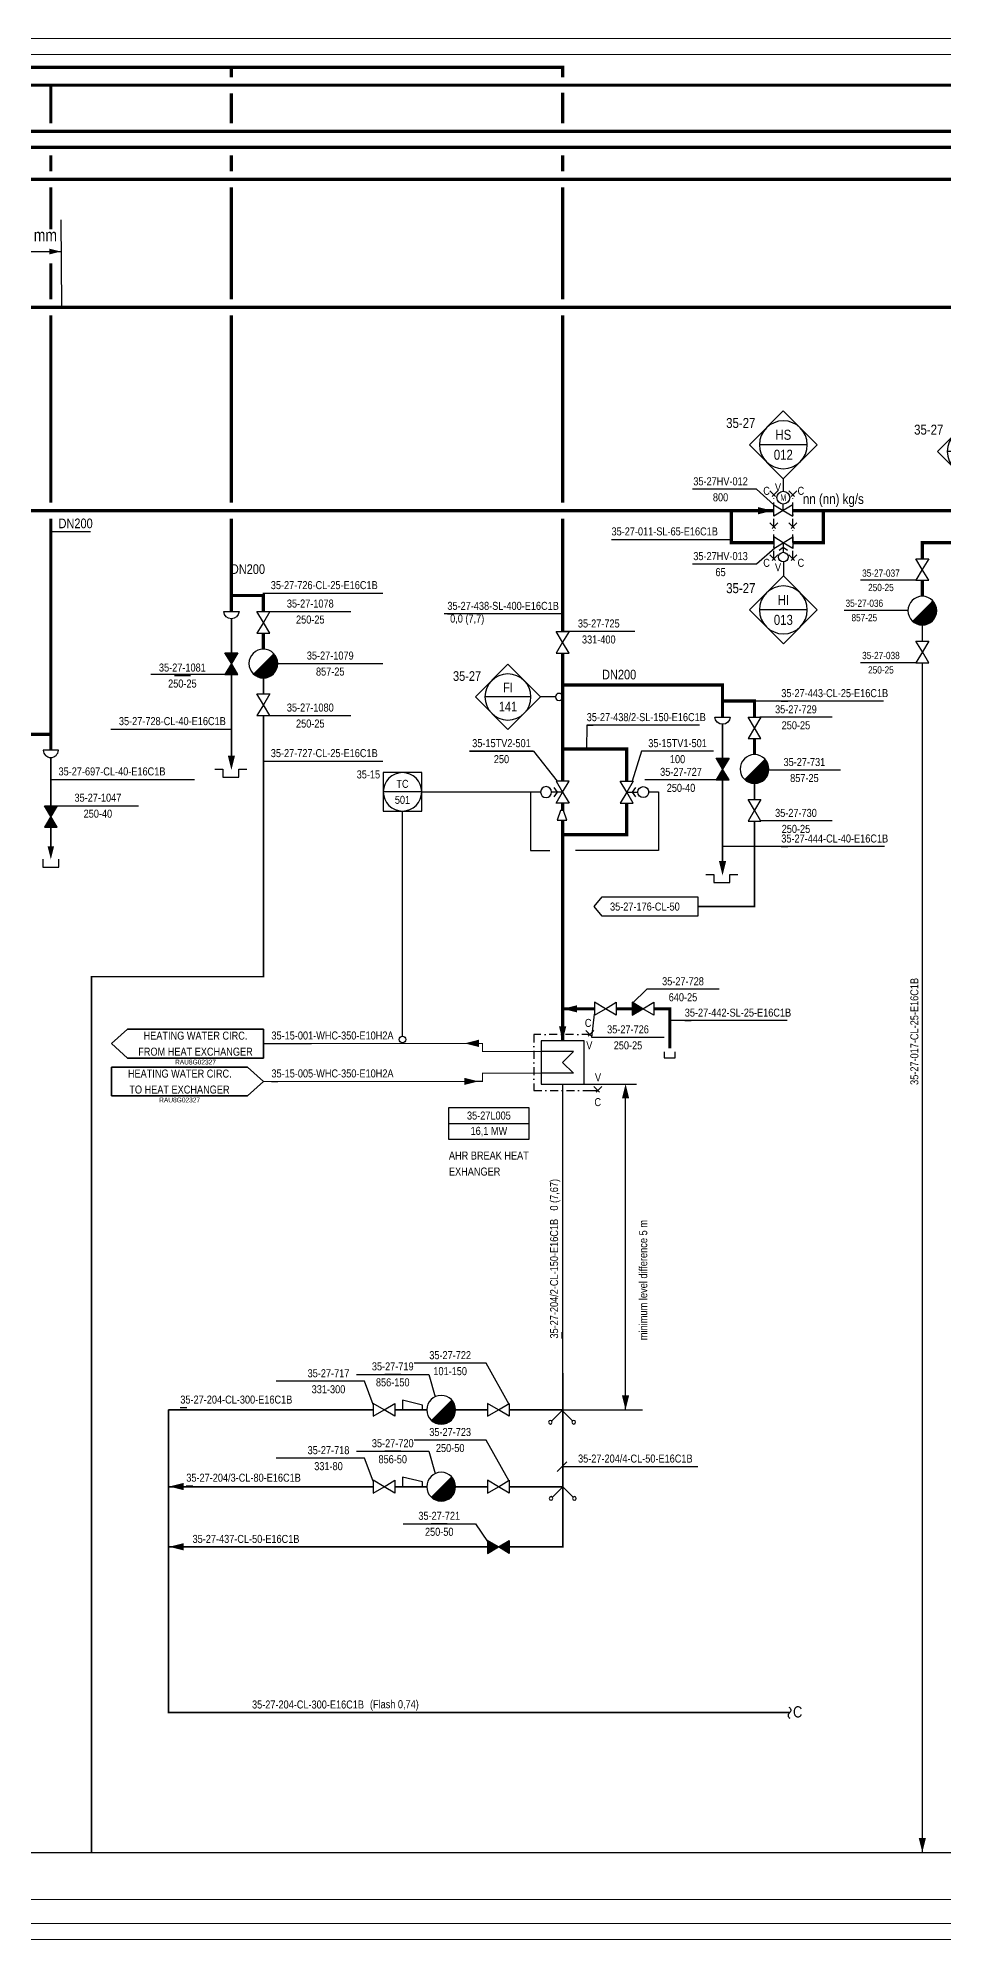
# Model space of a CAD drawing. Header units: millimetres. Extents: x -415 to 12957, y -5 to 599.
# Drawn here: x 681 to 964, y 0 to 594 of the extents above; entities that cross this region are included whole.
import ezdxf
from ezdxf.enums import TextEntityAlignment as Align

# ---------------------------------------------------------------- set-up
doc = ezdxf.new("R2010")
doc.units = ezdxf.units.MM
doc.header["$LTSCALE"] = 10
doc.header["$MEASUREMENT"] = 0
doc.linetypes.add('DASHDOT2', pattern=[0.5, 0.25, -0.125, 0, -0.125])
doc.layers.get('0').update_dxf_attribs({"linetype": 'CONTINUOUS'})
doc.layers.add('BALANSSI', color=3, linetype='CONTINUOUS', lineweight=25)
doc.layers.add('VESIKIERROT', color=100, linetype='DASHDOT2', lineweight=35)
for name, color, linetype in [('LAITTEISTO', 7, 'CONTINUOUS'), ('P-A-SHEET', 3, 'CONTINUOUS'), ('P-COND', 4, 'CONTINUOUS'), ('P-CVPOS', 7, 'CONTINUOUS'), ('P-DELIVERY_LIMIT', 1, 'DASHDOT2'), ('P-EQUIPMENT_POS', 7, 'CONTINUOUS'), ('P-FITTINGS', 7, 'CONTINUOUS'), ('P-INSTRPOS', 7, 'CONTINUOUS'), ('P-INSTRPOS_TEXTS', 7, 'CONTINUOUS'), ('P-INSTRU', 7, 'CONTINUOUS'), ('P-LINEPOS', 7, 'CONTINUOUS'), ('P-OTHER', 7, 'CONTINUOUS'), ('P-STEAM1', 6, 'CONTINUOUS'), ('P-SYMB', 7, 'CONTINUOUS'), ('P-TEXT', 7, 'CONTINUOUS'), ('P-VALVEPOS', 7, 'CONTINUOUS'), ('P-VENTS', 7, 'CONTINUOUS'), ('P-WATER', 3, 'CONTINUOUS'), ('PUTKIKARTIOT', 7, 'CONTINUOUS'), ('TEXT', 141, 'CONTINUOUS'), ('VEDENEROTTIMET', 7, 'CONTINUOUS'), ('zzzzzz', 7, 'CONTINUOUS')]:
    doc.layers.add(name, color=color, linetype=linetype)
doc.styles.add('ARIAL', font='ARIALN.TTF')
doc.styles.add('ARIALN', font='ARIALN.TTF')
doc.styles.add('LEGIBLE', font='ARIALN.TTF')
doc.styles.add('MODESTD', font='ARIALN.TTF')
doc.styles.add('ROMANS', font='ARIALN.TTF')
doc.styles.get("Standard").update_dxf_attribs({"font": 'ARIALN.TTF'})

# ---------------------------------------------------------------- blocks, each defined once
blk = doc.blocks.new('ARROW')
blk.add_solid([(-2.5, -1.25), (-2.5, 1.25), (2.5, 0)])
at = {"linetype": 'Continuous', "flags": 1}
blk.add_attdef('SYM_WIDTH', (0, 0), '', height=3, dxfattribs=at)
blk = doc.blocks.new('LPoist')
at = {"const_width": 3.75}
blk.add_lwpolyline([(1.33, 2.42, -1), (-1.33, 5.08, -5.843182)], format="xyb", dxfattribs=at)
blk.add_circle((0, 3.75), 3.75)
blk = doc.blocks.new('PPI_1100A')
at = {"color": 0, "linetype": 'ByBlock'}
blk.add_line((0, 0), (2, 0), dxfattribs=at)
blk = doc.blocks.new('PPI_0900A')
at = {"color": 0, "linetype": 'ByBlock'}
blk.add_line((-2.5, 0), (2.5, 0), dxfattribs=at)
blk = doc.blocks.new('PPI_1000A')
at = {"color": 0, "linetype": 'ByBlock'}
blk.add_line((-1, 0), (1, 0), dxfattribs=at)
blk = doc.blocks.new('PPI_1207A')
at = {"color": 0, "linetype": 'ByBlock'}
for p, q in [((-8.5, 0), (0, 8.5)), ((0, 8.5), (8.5, 0)), ((0, -8.5), (-8.5, 0)), ((-6, 0), (6, 0)), ((8.5, 0), (0, -8.5))]:
    blk.add_line(p, q, dxfattribs=at)
blk.add_circle((0, 0), 6, dxfattribs=at)
blk = doc.blocks.new('levylammonvaihdin')
for p, q in [((0.25, -0.25), (0.25, 0.5)), ((0.75, -0.25), (0.75, 0.5)), ((0.5, 0), (0.25, -0.25)), ((0.5, 0), (0.75, -0.25))]:
    blk.add_line(p, q)
blk.add_lwpolyline([(0, -0.5), (1, -0.5), (1, 0.5), (0, 0.5)], close=True)
at = {"layer": 'zzzzzz', "flags": 1}
for tag, p in [('LAINIMI', (0, 0)), ('LAIPOS', (0, -0.083)), ('LAIKAPA', (0, -0.167)), ('LAIMTEH', (0, -0.25)), ('LAIKIER', (0, -0.333)), ('LAIJANN', (0, -0.417)), ('LAIMASE', (0, -0.5)), ('LAIERI1', (0, -0.583)), ('LAIERI2', (0, -0.667)), ('LAIERI3', (0, -0.75)), ('LAIERI4', (0, -0.833)), ('LAILISA', (0, -0.917))]:
    blk.add_attdef(tag, p, '', height=0.05, dxfattribs=at)
blk = doc.blocks.new('supistuskartio')
for p, q in [((-2.5, -0.28), (-2.5, -1.464)), ((2.5, -0.28), (-2.5, -0.28)), ((-2.5, -1.464), (2.5, -2.664)), ((2.5, -2.664), (2.5, -0.28))]:
    blk.add_line(p, q)
at = {"linetype": 'Continuous', "style": 'LEGIBLE', "flags": 9}
blk.add_attdef('FC', (0, 3.5), '', height=1.8, dxfattribs=at)
blk = doc.blocks.new('*U60')
at = {"color": 0}
for points in [[(-47.5, -4.5), (-47.5, 4.5)], [(-47.5, 4.5), (-5, 4.5)], [(-5, 4.5), (0, 0)], [(0, 0), (-5, -4.5)], [(-5, -4.5), (-47.5, -4.5)]]:
    blk.add_lwpolyline(points, close=True, dxfattribs=at)
at = {"color": 7, "style": 'ARIALN'}
for tag, p in [('TEKSTI1', (-26.25, 2.5)), ('TEKSTI2', (-26.25, -2.5))]:
    blk.add_attdef(tag, text='', height=2.5, dxfattribs=at).set_placement(p, align=Align.MIDDLE_CENTER)
at = {"color": 1, "style": 'ARIALN'}
blk.add_attdef('KAAVIO', text='', height=1.5, dxfattribs=at).set_placement((-26.25, -5), align=Align.TOP_CENTER)
blk = doc.blocks.new('*U61')
at = {"color": 0}
for points in [[(5, 4.5), (0, 0)], [(0, 0), (5, -4.5)], [(47.5, 4.5), (5, 4.5)], [(47.5, -4.5), (47.5, 4.5)], [(5, -4.5), (47.5, -4.5)]]:
    blk.add_lwpolyline(points, close=True, dxfattribs=at)
at = {"color": 7, "style": 'ARIALN'}
for tag, p in [('TEKSTI1', (26.25, 2.5)), ('TEKSTI2', (26.25, -2.5))]:
    blk.add_attdef(tag, text='', height=2.5, dxfattribs=at).set_placement(p, align=Align.MIDDLE_CENTER)
at = {"color": 1, "style": 'ARIALN'}
blk.add_attdef('KAAVIO', text='', height=1.5, dxfattribs=at).set_placement((26.25, -5), align=Align.TOP_CENTER)
blk = doc.blocks.new('P7A1271')
at = {"color": 0, "linetype": 'ByBlock'}
for centre, start, end in [((0.71, 0.82), 116.56505, 229.18492), ((-0.71, -0.82), 296.56505, 49.18492)]:
    blk.add_arc(centre, 1.08, start, end, dxfattribs=at)
blk = doc.blocks.new('PPI_0103B')
at = {"color": 0, "linetype": 'ByBlock'}
blk.add_circle((0, 0), 1.25, dxfattribs=at)
blk = doc.blocks.new('PPI_1204A')
at = {"color": 0, "linetype": 'ByBlock'}
for p, q in [((-6, -6), (-6, 6)), ((-6, 6), (6, 6)), ((6, 6), (6, -6)), ((-6, 0), (6, 0)), ((6, -6), (-6, -6))]:
    blk.add_line(p, q, dxfattribs=at)
blk.add_circle((0, 0), 6, dxfattribs=at)
blk = doc.blocks.new('P7A1100')
at = {"color": 0, "linetype": 'ByBlock'}
for points in [[(-3, -1.8), (-3, 1.8), (0, 0)], [(3, -1.8), (3, 1.8), (0, 0)]]:
    blk.add_lwpolyline(points, close=True, dxfattribs=at)
blk = doc.blocks.new('CVO65DF')
at = {"color": 0, "linetype": 'Continuous'}
blk.add_lwpolyline([(-2, 4, -1), (2, 4, -1), (-2, 4)], format="xyb", close=True, dxfattribs=at)
blk.add_lwpolyline([(0, 0), (0, 2)], dxfattribs=at)
at = {"layer": 'P-VENTS', "color": 0, "linetype": 'Continuous'}
for points in [[(-3, -1.8), (-3, 1.8), (0, 0)], [(3, -1.8), (3, 1.8), (0, 0)]]:
    blk.add_lwpolyline(points, close=True, dxfattribs=at)
at = {"color": 0, "linetype": 'Continuous', "style": 'ROMANS'}
blk.add_text('M', height=2, dxfattribs=at).set_placement((0, 4), align=Align.MIDDLE)
blk = doc.blocks.new('PRO66DD')
h = blk.add_hatch(color=0)
h.paths.add_polyline_path([(-3, 1.8), (-3, -1.8), (0, 0)])
h.paths.add_polyline_path([(3, -1.8), (3, 1.8), (0, 0)])
at = {"layer": 'P-VENTS', "color": 0, "linetype": 'Continuous'}
for points in [[(-3, -1.8), (-3, 1.8), (0, 0)], [(3, -1.8), (3, 1.8), (0, 0)]]:
    blk.add_lwpolyline(points, close=True, dxfattribs=at)
blk = doc.blocks.new('P7A1106')
at = {"color": 0, "linetype": 'ByBlock'}
for p, q in [((3, 1.8), (0, 0)), ((3, -1.8), (3, 1.8)), ((0, 0), (3, -1.8))]:
    blk.add_line(p, q, dxfattribs=at)
blk.add_lwpolyline([(-3, 1.8), (0, 0), (-3, -1.8)], close=True, dxfattribs=at)
blk.add_solid([(3, 1.8), (0, 0), (3, -1.8)], dxfattribs=at)
blk = doc.blocks.new('PPI_0102B')
at = {"color": 0, "linetype": 'ByBlock'}
blk.add_circle((0, -1), 1, dxfattribs=at)
blk = doc.blocks.new('p7a1370')
at = {"color": 0, "linetype": 'ByBlock'}
for p, q in [((1.25, 1.25), (-1.25, -1.25)), ((-1.25, 1.25), (1.25, -1.25))]:
    blk.add_line(p, q, dxfattribs=at)
blk = doc.blocks.new('A$A7F2D')
at = {"layer": 'P-DELIVERY_LIMIT'}
blk.add_lwpolyline([(1.25, 1.25), (1.25, 11.25)], dxfattribs=at)
for p in [(1.25, 11.25), (1.25, 1.25)]:
    blk.add_blockref('p7a1370', p, dxfattribs=at)
blk = doc.blocks.new('PPI_1301A-25_0')
at = {"color": 0, "linetype": 'ByBlock'}
for p, q in [((0, 0), (25, 0)), ((0, -10), (0, 0)), ((25, 0), (25, -10)), ((0, -5), (25, -5)), ((25, -10), (0, -10))]:
    blk.add_line(p, q, dxfattribs=at)
blk = doc.blocks.new('P7A1330')
at = {"color": 0, "linetype": 'ByBlock'}
for q in [(-3.25, 3.25), (3.25, 3.25)]:
    blk.add_line((0, 0), q, dxfattribs=at)
for centre, start, end in [((-3.66, 3.66), 90, 270), ((-3.66, 3.66), 270, 90), ((3.66, 3.66), 90, 270), ((3.66, 3.66), 270, 90)]:
    blk.add_arc(centre, 0.575, start, end, dxfattribs=at)
blk = doc.blocks.new('PPI_2100A')
at = {"color": 0, "linetype": 'ByBlock'}
blk.add_line((0, 0), (2, 0), dxfattribs=at)
blk = doc.blocks.new('P7A1304')
at = {"color": 0, "linetype": 'ByBlock'}
blk.add_line((1.5, 1.5), (-1.5, -1.5), dxfattribs=at)
blk = doc.blocks.new('P7A1210')
at = {"color": 0, "linetype": 'ByBlock'}
blk.add_lwpolyline([(-3, 1.5), (-3, -1.5), (0, -0.5), (0, 0.5)], close=True, dxfattribs=at)
blk = doc.blocks.new('CVE631A')
at = {"color": 0, "linetype": 'Continuous'}
blk.add_lwpolyline([(-1.5, 4.5, -1), (1.5, 4.5, -1), (-1.5, 4.5)], format="xyb", close=True, dxfattribs=at)
for points in [[(-1.27, 2.39), (0, 1.5), (1.27, 2.39)], [(0, 0), (0, 3)]]:
    blk.add_lwpolyline(points, dxfattribs=at)
at = {"layer": 'P-VENTS', "color": 0, "linetype": 'Continuous'}
for points in [[(-3, -1.8), (-3, 1.8), (0, 0)], [(3, -1.8), (3, 1.8), (0, 0)]]:
    blk.add_lwpolyline(points, close=True, dxfattribs=at)
blk = doc.blocks.new('CVE6440')
at = {"color": 0, "linetype": 'Continuous'}
blk.add_lwpolyline([(-1.5, 4.5, -1), (1.5, 4.5, -1), (-1.5, 4.5)], format="xyb", close=True, dxfattribs=at)
for points in [[(-1.27, 2.39), (0, 1.5), (1.27, 2.39)], [(0, 0), (0, 3)]]:
    blk.add_lwpolyline(points, dxfattribs=at)
at = {"layer": 'P-VENTS', "color": 0, "linetype": 'Continuous'}
for points in [[(-3, -1.8), (-3, 1.8), (0, 0)], [(3, -1.8), (3, 1.8), (0, 0)]]:
    blk.add_lwpolyline(points, close=True, dxfattribs=at)
blk = doc.blocks.new('CVE6455')
at = {"color": 0, "linetype": 'Continuous'}
blk.add_lwpolyline([(-1.5, 4.5, -1), (1.5, 4.5, -1), (-1.5, 4.5)], format="xyb", close=True, dxfattribs=at)
for points in [[(-1.27, 2.39), (0, 1.5), (1.27, 2.39)], [(0, 0), (0, 3)]]:
    blk.add_lwpolyline(points, dxfattribs=at)
at = {"layer": 'P-VENTS', "color": 0, "linetype": 'Continuous'}
for points in [[(-3, -1.8), (-3, 1.8), (0, 0)], [(3, -1.8), (3, 1.8), (0, 0)]]:
    blk.add_lwpolyline(points, close=True, dxfattribs=at)
blk = doc.blocks.new('P7A1333')
at = {"color": 0, "linetype": 'ByBlock'}
for p, q in [((-5, 0), (-2.5, 0)), ((-2.5, 0), (-2.5, -2.5)), ((2.5, -2.5), (2.5, 0)), ((2.5, 0), (5, 0)), ((-2.5, -2.5), (2.5, -2.5))]:
    blk.add_line(p, q, dxfattribs=at)
blk = doc.blocks.new('PPL-3-O-6_0-A-30_0')
at = {"color": 0, "linetype": 'ByBlock'}
blk.add_lwpolyline([(0, -3), (-30, -3), (-32.5, 0), (-30, 3), (0, 3)], close=True, dxfattribs=at)
blk = doc.blocks.new('P7A1305')
at = {"color": 0, "linetype": 'ByBlock'}
blk.add_solid([(-4, -1), (-4, 1), (0, 0)], dxfattribs=at)

msp = doc.modelspace()

# ---------------------------------------------------------------- linework, layer by layer
at = {"layer": 'P-A-SHEET', "color": 7, "const_width": 0.35}
for points in [[(-410, 0), (12952.06, 0), (12952.06, 594), (-410, 594)], [(-405, 5), (12947.06, 5), (12947.06, 589), (-405, 589)]]:
    msp.add_lwpolyline(points, close=True, dxfattribs=at)
at = {"layer": 'P-COND', "linetype": 'Continuous', "const_width": 0.5}
for points in [[(741.14, 412.7), (741.14, 402.07)], [(957.19, 405.72), (957.19, 410.72)], [(957.2, 398.97), (957.2, 27.17)], [(741.14, 395.32), (741.14, 368.22)], [(751.14, 394.2), (751.14, 389.2)], [(751.14, 382.57), (751.14, 300.86), (697.38, 300.86), (697.38, 27.31)], [(894.72, 379.73), (894.72, 369.11)], [(684.67, 369.35), (684.67, 354.29)], [(894.72, 362.36), (894.72, 335.26)], [(904.72, 361.23), (904.72, 356.23)], [(904.72, 349.61), (904.72, 322.76), (887.04, 322.76)], [(721.46, 165.49), (785.5, 165.49)], [(721.46, 165.49), (721.46, 70.88), (915.81, 70.88)], [(802.25, 165.49), (792.25, 165.49)], [(821.25, 165.49), (811.25, 165.49)], [(844.75, 165.49), (828, 165.49)], [(785.5, 141.46), (721.46, 141.46)], [(802.25, 141.46), (792.25, 141.46)], [(821.25, 141.46), (811.25, 141.46)], [(844.75, 141.46), (828, 141.46)], [(821.26, 122.65), (721.46, 122.65)]]:
    msp.add_lwpolyline(points, dxfattribs=at)
at = {"layer": 'P-COND', "const_width": 0.5}
for points in [[(684.67, 347.54), (684.67, 340.04)], [(-130.72, 27.08), (2740, 27.14), (2755, 27.14), (5492.84, 27.23), (5492.84, 295), (6065.89, 295), (6065.89, 213.23)]]:
    msp.add_lwpolyline(points, dxfattribs=at)
at = {"layer": 'P-COND', "linetype": 'Continuous'}
msp.add_lwpolyline([(844.72, 267.11, 0.5, 0.5, 0), (844.75, 122.65, 0.5, 0.5, 0), (828.01, 122.65, 0, 0, 0)], format="xyseb", dxfattribs=at)
at = {"layer": 'P-CVPOS'}
for points in [[(910.75, 448.33), (905.35, 453.16), (885.35, 453.16)], [(835.59, 371.33), (815.59, 371.33), (835.59, 371.33), (843.03, 361.98)]]:
    msp.add_lwpolyline(points, dxfattribs=at)
at = {"layer": 'P-DELIVERY_LIMIT'}
for points in [[(853.19, 282.76), (835.69, 282.76)], [(835.69, 282.76), (835.69, 265.26)], [(835.69, 265.26), (853.19, 265.26)], [(853.19, 265.26), (855.69, 265.26)]]:
    msp.add_lwpolyline(points, dxfattribs=at)
at = {"layer": 'P-INSTRU', "linetype": 'Continuous'}
for points in [[(913.73, 456.47), (913.73, 452.55)], [(913.74, 430.49), (913.74, 426.08)], [(842.47, 388.26), (837.82, 388.26)], [(800.64, 358.61), (838.05, 358.61)], [(834.72, 358.61), (834.72, 340.23), (840.72, 340.23)], [(871.47, 358.61), (874.72, 358.61), (874.72, 340.23), (848.72, 340.23)]]:
    msp.add_lwpolyline(points, dxfattribs=at)
at = {"layer": 'P-INSTRU'}
msp.add_lwpolyline([(794.65, 282.22), (794.64, 352.61)], dxfattribs=at)
at = {"layer": 'P-LINEPOS'}
for points in [[(750.96, 420.72), (788.46, 420.72)], [(703.46, 378.22), (740.96, 378.22)], [(750.96, 368.22), (788.46, 368.22)], [(684.58, 362.5), (729.58, 362.5)], [(844.54, 147.76), (887.04, 147.76)]]:
    msp.add_lwpolyline(points, dxfattribs=at)
at = {"layer": 'P-OTHER'}
for points in [[(687.77, 537.32), (688.05, 510.42)], [(646.18, 527.46), (687.77, 527.46)], [(684.58, 440), (697.08, 440)], [(860, 437.5), (897.5, 437.5)], [(911.11, 434.78), (905.35, 429.78), (885.35, 429.78)], [(844.72, 414.23), (807.64, 414.23)], [(945.06, 386.96), (904.72, 386.98)], [(887.48, 379.46), (852.25, 379.46), (852.22, 371.98)], [(891.9, 371.33), (869.4, 371.33), (866.41, 361.98)], [(945.32, 341.53), (894.97, 341.55)], [(914.98, 287.12), (878.22, 287.12)], [(876.5, 277.34), (876.5, 275.44)], [(876.5, 275.44), (879.94, 275.44)], [(879.94, 275.44), (879.94, 277.34)]]:
    msp.add_lwpolyline(points, dxfattribs=at)
at = {"layer": 'P-OTHER', "linetype": 'Continuous'}
for points in [[(844.72, 267.31), (867.78, 267.31)], [(864.39, 165.49), (864.41, 264.86)], [(844.74, 165.49), (869.74, 165.49)]]:
    msp.add_lwpolyline(points, dxfattribs=at)
at = {"layer": 'P-STEAM1', "linetype": 'Continuous', "const_width": 1}
for points in [[(844.72, 581.94), (844.72, 585), (404.32, 585), (305, 585), (305, 532.5)], [(741.14, 581.94), (741.14, 584.93)], [(407.5, 567.5), (407.5, 579.44), (1230.31, 579.44)], [(684.67, 567.5), (684.67, 579.44)], [(741.14, 567.5), (741.14, 576.94)], [(844.72, 567.5), (844.72, 577.06)], [(288, 530), (392.5, 530), (392.5, 565), (1230.31, 565)], [(477.5, 473.22), (477.5, 560), (1230.31, 560)], [(684.67, 552.5), (684.67, 557.5)], [(741.14, 552.5), (741.14, 557.5)], [(844.72, 552.5), (844.72, 557.5)], [(487.5, 473.22), (487.5, 550), (1226.57, 550)], [(684.67, 534.38), (684.67, 547.5)], [(741.14, 512.5), (741.14, 547.5)], [(844.72, 512.5), (844.72, 547.5)], [(684.67, 512.5), (684.67, 523.73)], [(684.67, 448.97), (684.67, 507.5)], [(741.14, 448.97), (741.14, 507.5)], [(844.72, 448.97), (844.72, 507.5)], [(910.73, 446.47), (326.25, 446.47)], [(897.5, 446.47), (897.5, 436.47), (910.73, 436.47)], [(906.75, 446.47), (910.73, 446.47)], [(916.73, 436.47), (926.23, 436.47), (926.23, 446.66)], [(916.73, 446.47), (1230.31, 446.46)], [(684.67, 371.6), (684.67, 398.97), (684.67, 443.97)], [(741.14, 414.95), (741.14, 424.95), (741.14, 443.97)], [(844.72, 408.73), (844.72, 420.17), (844.72, 443.97)], [(957.19, 419.72), (957.19, 424.72)], [(751.14, 403.2), (751.14, 408.2)], [(844.72, 361.98), (844.72, 401.98)], [(904.72, 370.23), (904.72, 375.23)], [(844.72, 371.98), (864.72, 371.98), (864.72, 361.98)], [(864.72, 355.23), (864.72, 345.23), (844.72, 345.23)], [(844.72, 355.23), (844.72, 352.76)], [(844.72, 349.76), (844.72, 280.81)], [(844.72, 290.81), (854.72, 290.81)], [(861.47, 290.81), (866.47, 290.81)], [(844.72, 285.31), (844.72, 287.56)]]:
    msp.add_lwpolyline(points, dxfattribs=at)
at = {"layer": 'P-STEAM1', "const_width": 1}
msp.add_lwpolyline([(645.93, 510), (1089, 510)], dxfattribs=at)
at = {"layer": 'P-STEAM1', "linetype": 'Continuous'}
for points in [[(957.19, 431.47, 1, 1, 0), (957.19, 436.47, 1, 1, 0), (967.19, 436.47, 0, 0, 0)], [(751.14, 414.95, 1, 1, 0), (751.14, 419.95, 1, 1, 0), (741.14, 419.95, 0, 0, 0)], [(844.72, 391.98, 1, 1, 0), (894.72, 391.98, 1, 1, 0), (894.72, 381.98, 0, 0, 0)], [(904.72, 381.98, 1, 1, 0), (904.72, 386.98, 1, 1, 0), (894.72, 386.98, 0, 0, 0)], [(674.67, 371.6, 1, 1, 0), (674.67, 376.6, 1, 1, 0), (684.67, 376.6, 0, 0, 0)], [(878.22, 278.44, 1, 1, 0), (878.22, 290.81, 1, 1, 0), (873.22, 290.81, 0, 0, 0)]]:
    msp.add_lwpolyline(points, format="xyseb", dxfattribs=at)
at = {"layer": 'P-VALVEPOS'}
for points in [[(955.5, 424.72), (937.9, 424.72)], [(952.86, 415.3), (932.76, 415.3)], [(867.32, 408.73), (844.72, 408.73)], [(755.64, 398.7), (788.46, 398.7)], [(955.5, 398.97), (937.9, 398.97)], [(928.97, 381.91), (906.37, 381.91)], [(931.62, 365.43), (909.01, 365.43)], [(893.03, 362.36), (870.43, 362.36)], [(686.69, 354.29), (712.08, 354.29)], [(928.98, 349.53), (906.38, 349.53)], [(682.17, 337.54), (682.17, 335.04), (687.17, 335.04), (687.17, 337.54)], [(893.65, 296.92), (871.05, 296.92), (866.47, 292.5)], [(876.45, 281.89), (853.85, 281.89), (854.72, 289.12)], [(828, 167.18), (820.85, 180.08), (798.25, 180.08)], [(785.5, 167.18), (782.8, 174.42), (755.19, 174.42)], [(780.29, 176.58), (802.89, 176.58), (804.91, 169.59)], [(828, 143.15), (820.85, 156.06), (798.25, 156.06)], [(785.5, 143.15), (782.8, 150.39), (755.19, 150.39)], [(780.29, 152.55), (802.89, 152.55), (804.91, 145.57)], [(794.83, 129.88), (817.43, 129.88), (821.26, 124.34)]]:
    msp.add_lwpolyline(points, dxfattribs=at)
at = {"layer": 'P-VALVEPOS', "linetype": 'Continuous'}
for points in [[(753.16, 414.95), (778.46, 414.95)], [(739.11, 395.32), (715.96, 395.32)], [(753.16, 382.45), (778.46, 382.45)]]:
    msp.add_lwpolyline(points, dxfattribs=at)
at = {"layer": 'P-WATER', "const_width": 0.35}
for points in [[(837.97, 277.44), (819.69, 277.44), (819.69, 279.99), (751.16, 279.92)], [(837.97, 270.69), (819.69, 270.69), (819.69, 268.13), (751.14, 268.09)], [(-315, 12.5), (6789.82, 12.5)]]:
    msp.add_lwpolyline(points, dxfattribs=at)
at = {"layer": 'VEDENEROTTIMET'}
for points in [[(738.76, 414.95), (743.52, 414.95, -0.944067)], [(892.34, 381.98), (897.1, 381.98, -0.944067)]]:
    msp.add_lwpolyline(points, format="xyb", close=True, dxfattribs=at)
msp.add_lwpolyline([(687.05, 371.6), (682.28, 371.6)], dxfattribs=at)
msp.add_lwpolyline([(687.05, 371.6), (682.28, 371.6)], dxfattribs=at)
msp.add_arc((684.67, 371.74), 2.39, 183.29599, 356.70401, dxfattribs=at)

# ---------------------------------------------------------------- block references
at = {"layer": 'LAITTEISTO', "xscale": 13.5, "yscale": 13.5, "zscale": 13.5, "rotation": 90.00000000000001}
msp.add_blockref('levylammonvaihdin', (844.72, 267.31), dxfattribs=at)
at = {"layer": 'P-COND', "linetype": 'Continuous', "xscale": -0.900000000000091, "yscale": 0.900000000000091, "zscale": 0.900000000000091}
for p, rotation in [((741.14, 367.7), 89.99999999999928), ((894.72, 334.73), 89.99999999999928), ((957.2, 29.42), 89.9999999999998)]:
    msp.add_blockref('ARROW', p, dxfattribs=dict(at, rotation=rotation))
for p in [(723.94, 141.52), (723.92, 122.69)]:
    msp.add_blockref('ARROW', p, dxfattribs=at)
at = {"layer": 'P-CVPOS', "color": 140, "xscale": -1}
for p in [(894.1, 453.16), (894.1, 429.78), (825.59, 371.33), (880.65, 371.33)]:
    msp.add_blockref('PPI_1000A', p, dxfattribs=at)
at = {"layer": 'P-DELIVERY_LIMIT'}
for name, p in [('A$A7F2D', (909.5, 440.22)), ('A$A7F2D', (915.5, 440.22)), ('A$A7F2D', (909.48, 430.22)), ('A$A7F2D', (915.48, 430.22)), ('p7a1370', (853.19, 282.76)), ('p7a1370', (855.69, 265.26))]:
    msp.add_blockref(name, p, dxfattribs=at)
at = {"layer": 'P-EQUIPMENT_POS', "color": 140}
msp.add_blockref('PPI_1301A-25_0', (809.16, 259.95), dxfattribs=at)
at = {"layer": 'P-FITTINGS', "rotation": 90}
msp.add_blockref('P7A1210', (844.54, 352.76), dxfattribs=at)
at = {"layer": 'P-FITTINGS', "xscale": -1}
msp.add_blockref('P7A1271', (915.69, 70.79), dxfattribs=at)
at = {"layer": 'P-INSTRPOS', "color": 140, "xscale": -1.2, "yscale": 1.2, "zscale": 1.2}
msp.add_blockref('PPI_1207A', (827.62, 388.26), dxfattribs=at)
at = {"layer": 'P-INSTRPOS', "color": 140, "xscale": -1}
msp.add_blockref('PPI_1204A', (794.64, 358.61), dxfattribs=at)
at = {"layer": 'P-INSTRU', "color": 140}
for name, p, xscale, yscale, zscale in [('PPI_1207A', (913.73, 467.08), -1.2478, 1.2478, 1.2478), ('PPI_1207A', (972.5, 465), -1.2478, 1.2478, 1.2478), ('PPI_1207A', (913.74, 415.47), -1.2478, 1.2478, 1.2478), ('PPI_0103B', (843.59, 388.26), -0.9000000000005458, 0.9000000000005458, 0.9000000000005458)]:
    msp.add_blockref(name, p, dxfattribs=dict(at, xscale=xscale, yscale=yscale, zscale=zscale))
msp.add_blockref('PPI_0102B', (794.65, 282.22), dxfattribs=at)
at = {"layer": 'P-LINEPOS', "color": 140}
for name, p in [('PPI_1100A', (860, 437.5)), ('PPI_1100A', (753.46, 420.72)), ('PPI_1100A', (808.68, 414.23)), ('PPI_1100A', (913.09, 386.96)), ('PPI_1100A', (705.96, 378.22)), ('PPI_2100A', (852.25, 379.46)), ('PPI_1100A', (753.46, 368.22)), ('PPI_1100A', (687.08, 362.5)), ('PPI_1100A', (913.09, 341.53)), ('PPI_1100A', (882.91, 287.12)), ('PPI_1100A', (753.65, 279.97)), ('PPI_1100A', (753.65, 268.12)), ('PPI_1100A', (725.17, 166.19)), ('PPI_2100A', (849.54, 147.76)), ('PPI_2100A', (727.04, 141.78)), ('PPI_1100A', (728.99, 122.65)), ('PPI_1100A', (747.59, 70.91))]:
    msp.add_blockref(name, p, dxfattribs=at)
at = {"layer": 'P-LINEPOS', "color": 140, "rotation": 90}
for name, p in [('PPI_1100A', (957.2, 267.03)), ('PPI_2100A', (844.54, 187.76))]:
    msp.add_blockref(name, p, dxfattribs=at)
at = {"layer": 'P-LINEPOS'}
msp.add_blockref('P7A1304', (844.54, 147.76), dxfattribs=at)
at = {"layer": 'P-OTHER', "xscale": -0.7200000000002547, "yscale": 0.7200000000002547, "zscale": 0.7200000000002547, "rotation": 180}
msp.add_blockref('ARROW', (685.97, 527.46), dxfattribs=at)
at = {"layer": 'P-OTHER'}
ref = msp.add_blockref('*U60', (703.66, 279.92), dxfattribs=dict(at, xscale=-1))
ref.add_attrib('TEKSTI1', 'HEATING WATER CIRC.', dxfattribs={"layer": '0', "color": 7, "height": 2.5, "style": 'ARIALN'}).set_placement((729.91, 282.42), align=Align.MIDDLE_CENTER)
ref.add_attrib('TEKSTI2', 'FROM HEAT EXCHANGER', dxfattribs={"layer": '0', "color": 7, "height": 2.5, "style": 'ARIALN'}).set_placement((729.91, 277.42), align=Align.MIDDLE_CENTER)
ref.add_attrib('KAAVIO', 'RAU8G02327', dxfattribs={"layer": '0', "color": 1, "height": 1.5, "style": 'ARIALN'}).set_placement((729.91, 274.92), align=Align.TOP_CENTER)
ref = msp.add_blockref('*U61', (751.16, 268.07), dxfattribs=dict(at, xscale=-1))
ref.add_attrib('TEKSTI1', 'HEATING WATER CIRC.', dxfattribs={"layer": '0', "color": 7, "height": 2.5, "style": 'ARIALN'}).set_placement((725, 270.57), align=Align.MIDDLE_CENTER)
ref.add_attrib('TEKSTI2', 'TO HEAT EXCHANGER', dxfattribs={"layer": '0', "color": 7, "height": 2.5, "style": 'ARIALN'}).set_placement((724.89, 265.57), align=Align.MIDDLE_CENTER)
ref.add_attrib('KAAVIO', 'RAU8G02327', dxfattribs={"layer": '0', "color": 1, "height": 1.5, "style": 'ARIALN'}).set_placement((724.96, 263.07), align=Align.TOP_CENTER)
at = {"layer": 'P-OTHER', "linetype": 'Continuous', "xscale": -0.900000000000091, "yscale": 0.900000000000091, "zscale": 0.900000000000091}
for p, rotation in [((864.41, 265.06), 270), ((864.39, 167.74), 89.99999999999937)]:
    msp.add_blockref('ARROW', p, dxfattribs=dict(at, rotation=rotation))
at = {"layer": 'P-STEAM1', "linetype": 'Continuous'}
for p, xscale, yscale, zscale, rotation in [((908.1, 446.47), -0.8999999999996362, 0.8999999999996362, 0.8999999999996362, 180), ((846.97, 290.81), 0.8999999999996362, 0.8999999999996362, 0.8999999999996362, 180), ((844.72, 283.06), -0.900000000000091, 0.900000000000091, 0.900000000000091, 89.99999999999937)]:
    msp.add_blockref('ARROW', p, dxfattribs=dict(at, xscale=xscale, yscale=yscale, zscale=zscale, rotation=rotation))
at = {"layer": 'P-SYMB', "xscale": -1.199999999999818, "yscale": 1.199999999999818, "zscale": 1.199999999999818}
for p in [(957.19, 410.72), (751.14, 394.2), (904.72, 361.23), (806.75, 160.99), (806.75, 136.96)]:
    msp.add_blockref('LPoist', p, dxfattribs=at)
at = {"layer": 'P-SYMB'}
for name, p in [('P7A1333', (740.96, 365.72)), ('P7A1333', (894.54, 332.76)), ('PPL-3-O-6_0-A-30_0', (887.04, 322.76))]:
    msp.add_blockref(name, p, dxfattribs=at)
for name, p, rotation in [('P7A1305', (684.67, 337.54), 270), ('P7A1330', (844.54, 165.26), 180), ('P7A1330', (844.75, 141.46), 180)]:
    msp.add_blockref(name, p, dxfattribs=dict(at, rotation=rotation))
at = {"layer": 'P-VALVEPOS', "color": 140, "xscale": -0.9, "yscale": 0.9, "zscale": 0.9}
for p in [(944.25, 424.72), (939.06, 415.3), (944.25, 398.97)]:
    msp.add_blockref('PPI_0900A', p, dxfattribs=at)
at = {"layer": 'P-VALVEPOS', "color": 140, "linetype": 'Continuous'}
for p in [(765.81, 414.95), (725.81, 394.95), (765.81, 382.45)]:
    msp.add_blockref('PPI_0900A', p, dxfattribs=at)
at = {"layer": 'P-VALVEPOS', "color": 140, "xscale": -1}
for p in [(856.02, 408.73), (917.67, 381.91), (920.32, 365.43), (881.73, 362.36), (917.68, 349.53), (882.35, 296.92), (865.15, 281.89), (809.55, 180.08), (771.5, 174.42), (791.59, 176.58), (809.55, 156.06), (771.5, 150.39), (791.59, 152.55), (806.13, 129.88)]:
    msp.add_blockref('PPI_0900A', p, dxfattribs=at)
at = {"layer": 'P-VALVEPOS', "color": 140}
for p in [(772.05, 398.7), (699.39, 354.29)]:
    msp.add_blockref('PPI_0900A', p, dxfattribs=at)
at = {"layer": 'P-VENTS'}
msp.add_blockref('CVO65DF', (913.73, 446.55), dxfattribs=at)
at = {"layer": 'P-VENTS', "rotation": 180}
msp.add_blockref('CVE631A', (913.73, 436.47), dxfattribs=at)
at = {"layer": 'P-VENTS'}
for name, p, xscale, yscale, zscale, rotation in [('P7A1100', (957.19, 428.1), 1.125, 1.125, 1.125, 270), ('P7A1100', (751.14, 411.57), 1.125, 1.125, 1.125, 270), ('P7A1100', (844.72, 405.36), 1.125, 1.125, 1.125, 270), ('P7A1100', (957.2, 402.35), 1.125, 1.125, 1.125, 270), ('PRO66DD', (741.14, 398.7), 1.125000000000022, 1.125000000000022, 1.125000000000022, 270), ('P7A1100', (751.14, 385.82), 1.125, 1.125, 1.125, 270), ('P7A1100', (904.72, 378.61), 1.125, 1.125, 1.125, 270), ('PRO66DD', (894.72, 365.73), 1.125000000000022, 1.125000000000022, 1.125000000000022, 270), ('CVE6440', (844.72, 358.53), -1.15, 1.15, 1.15, 89.99999999999937), ('CVE6455', (864.75, 358.53), 1.15, 1.15, 1.15, 270), ('PRO66DD', (684.67, 350.91), 1.125000000000022, 1.125000000000022, 1.125000000000022, 270), ('P7A1100', (904.72, 352.86), 1.125, 1.125, 1.125, 270), ('P7A1100', (858.09, 290.81), 1.125, 1.125, 1.125, 180), ('P7A1106', (869.84, 290.81), 1.12499999999999, 1.12499999999999, 1.12499999999999, 179.9999999999999), ('P7A1100', (788.87, 165.49), 1.125, 1.125, 1.125, 180), ('P7A1100', (824.62, 165.49), 1.125, 1.125, 1.125, 180), ('P7A1100', (788.87, 141.46), 1.125, 1.125, 1.125, 180), ('P7A1100', (824.62, 141.46), 1.125, 1.125, 1.125, 180), ('PRO66DD', (824.63, 122.65), 1.125000000000022, 1.125000000000022, 1.125000000000022, 180)]:
    msp.add_blockref(name, p, dxfattribs=dict(at, xscale=xscale, yscale=yscale, zscale=zscale, rotation=rotation))
at = {"layer": 'PUTKIKARTIOT', "xscale": 1.258389262000037, "yscale": 1.258389262000037, "zscale": 1.258389262000037, "rotation": 180}
for p in [(797.79, 165.13), (797.79, 141.11)]:
    msp.add_blockref('supistuskartio', p, dxfattribs=at)
at = {"layer": 'VESIKIERROT', "xscale": 0.8999999999996362, "yscale": 0.8999999999996362, "zscale": 0.8999999999996362, "rotation": 180}
msp.add_blockref('ARROW', (816.28, 280.02), dxfattribs=at)
at = {"layer": 'VESIKIERROT', "xscale": 0.8999999999996362, "yscale": 0.8999999999996362, "zscale": 0.8999999999996362}
msp.add_blockref('ARROW', (816.18, 268.13), dxfattribs=at)

# ---------------------------------------------------------------- texts
at = {"layer": 'BALANSSI', "linetype": 'Continuous'}
msp.add_text('nn (nn) kg/s', height=3.15, dxfattribs=at).set_placement((919.85, 448.57))
at = {"layer": 'P-CVPOS', "color": 140, "style": 'ARIAL'}
for s, p in [('35-27HV-012', (894.1, 455.66)), ('800', (894.1, 450.66)), ('35-27HV-013', (894.1, 432.28)), ('65', (894.1, 427.28)), ('35-15TV2-501', (825.59, 373.83)), ('35-15TV1-501', (880.65, 373.83)), ('250', (825.59, 368.83)), ('100', (880.65, 368.83))]:
    msp.add_text(s, height=2.5, dxfattribs=at).set_placement(p, align=Align.MIDDLE)
at = {"layer": 'P-DELIVERY_LIMIT', "linetype": 'Continuous', "style": 'ROMANS'}
for p in [(909.52, 451.43), (920.25, 451.43), (909.52, 428.93), (920.25, 428.93)]:
    msp.add_attdef('C', text='', height=2.5, rotation=359.88964, dxfattribs=at).set_placement(p, align=Align.RIGHT)
for p in [(911.11, 452.53), (911.11, 427.53)]:
    msp.add_attdef('V', p, '', height=2.5, rotation=359.88964, dxfattribs=at)
at = {"layer": 'P-DELIVERY_LIMIT', "style": 'ROMANS'}
for tag, p in [('C', (853.73, 285.15)), ('V', (854.02, 278.14)), ('V', (856.74, 268.13)), ('C', (856.74, 260.41))]:
    msp.add_attdef(tag, text='', height=2.5, dxfattribs=at).set_placement(p, align=Align.RIGHT)
at = {"layer": 'P-EQUIPMENT_POS', "color": 140, "style": 'ARIAL'}
for s, p in [('35-27L005', (821.66, 257.45)), ('16,1 MW', (821.66, 252.45))]:
    msp.add_text(s, height=2.5, dxfattribs=at).set_placement(p, align=Align.MIDDLE)
for s, p in [('AHR BREAK HEAT ', (809.16, 244.95)), ('EXHANGER', (809.16, 239.95))]:
    msp.add_text(s, height=2.5, dxfattribs=at).set_placement(p, align=Align.MIDDLE_LEFT)
at = {"layer": 'P-INSTRPOS_TEXTS', "style": 'ARIAL'}
for s, height, p in [('35-27', 3.119, (904.99, 472.32)), ('35-27', 3.119, (963.77, 470.24)), ('35-27', 3.119, (905, 420.71)), ('35-27', 3, (819.22, 393.3)), ('35-15', 2.5, (787.64, 362.81))]:
    msp.add_text(s, height=height, dxfattribs=at).set_placement(p, align=Align.RIGHT)
for s, height, p in [('HS', 3.119, (913.73, 470.2)), ('012', 3.119, (913.73, 463.96)), ('HI', 3.119, (913.74, 418.59)), ('013', 3.119, (913.74, 412.35)), ('FI', 3, (827.62, 391.26)), ('141', 3, (827.62, 385.26)), ('501', 2.5, (794.64, 356.11)), ('TC', 2.5, (794.64, 361.11))]:
    msp.add_text(s, height=height, dxfattribs=at).set_placement(p, align=Align.MIDDLE)
at = {"layer": 'P-LINEPOS', "color": 140, "style": 'ARIAL'}
for s, p in [('35-27-011-SL-65-E16C1B', (860, 440)), ('35-27-726-CL-25-E16C1B', (753.46, 423.22)), ('35-27-438-SL-400-E16C1B', (808.68, 416.73)), ('0,0 (7,7)', (809.54, 412.76)), ('35-27-443-CL-25-E16C1B', (913.09, 389.46)), ('35-27-728-CL-40-E16C1B', (705.96, 380.72)), ('35-27-438/2-SL-150-E16C1B', (852.25, 381.96)), ('35-27-727-CL-25-E16C1B', (753.46, 370.72)), ('35-27-697-CL-40-E16C1B', (687.08, 365)), ('35-27-444-CL-40-E16C1B', (913.09, 344.03)), ('35-27-442-SL-25-E16C1B', (882.91, 289.62)), ('35-15-001-WHC-350-E10H2A', (753.65, 282.47)), ('35-15-005-WHC-350-E10H2A', (753.65, 270.62)), ('35-27-204-CL-300-E16C1B', (725.17, 168.69)), ('35-27-204/4-CL-50-E16C1B', (849.54, 150.26)), ('35-27-204/3-CL-80-E16C1B', (727.04, 144.28)), ('35-27-437-CL-50-E16C1B', (728.99, 125.15)), ('35-27-204-CL-300-E16C1B', (747.59, 73.41)), ('(Flash 0,74)', (784.46, 73.5))]:
    msp.add_text(s, height=2.5, dxfattribs=at).set_placement(p, align=Align.MIDDLE_LEFT)
for s, p in [('35-27-017-CL-25-E16C1B', (954.7, 267.03)), ('0 (7,67)', (842.04, 227.76)), ('35-27-204/2-CL-150-E16C1B', (842.04, 187.76))]:
    msp.add_text(s, height=2.5, rotation=90, dxfattribs=at).set_placement(p, align=Align.MIDDLE_LEFT)
at = {"layer": 'P-OTHER', "style": 'MODESTD'}
msp.add_text('1500 mm', height=3.808, dxfattribs=at).set_placement((668.41, 530.68), (686.6, 530.68), align=Align.ALIGNED)
at = {"layer": 'P-OTHER', "linetype": 'Continuous'}
msp.add_text('minimum level difference 5 m', height=2.52, rotation=90, dxfattribs=at).set_placement((871.17, 187.26))
at = {"layer": 'P-TEXT'}
for s, height, style, p in [('DN200', 3, 'ARIALN', (687.08, 442.5)), ('DN200', 3, 'ARIALN', (740.96, 428.22)), ('DN200', 3, 'ARIALN', (857.04, 395.26)), ('35-27-176-CL-50', 2.5, 'ROMANS', (859.54, 322.76))]:
    msp.add_text(s, height=height, dxfattribs=dict(at, style=style)).set_placement(p, align=Align.MIDDLE_LEFT)
at = {"layer": 'P-VALVEPOS', "color": 140, "style": 'ARIAL'}
for s, height, p in [('35-27-037', 2.25, (944.25, 426.97)), ('250-25', 2.25, (944.25, 422.47)), ('35-27-1078', 2.5, (765.81, 417.45)), ('35-27-036', 2.25, (939.06, 417.55)), ('250-25', 2.5, (765.81, 412.45)), ('35-27-725', 2.5, (856.02, 411.23)), ('857-25', 2.25, (939.06, 413.05)), ('331-400', 2.5, (856.02, 406.23)), ('35-27-1081', 2.5, (725.81, 397.45)), ('35-27-1079', 2.5, (772.05, 401.2)), ('35-27-038', 2.25, (944.25, 401.22)), ('250-25', 2.5, (725.81, 392.45)), ('857-25', 2.5, (772.05, 396.2)), ('250-25', 2.25, (944.25, 396.72)), ('35-27-1080', 2.5, (765.81, 384.95)), ('250-25', 2.5, (765.81, 379.95)), ('35-27-729', 2.5, (917.67, 384.41)), ('250-25', 2.5, (917.67, 379.41)), ('35-27-731', 2.5, (920.32, 367.93)), ('35-27-727', 2.5, (881.73, 364.86)), ('857-25', 2.5, (920.32, 362.93)), ('35-27-1047', 2.5, (699.39, 356.79)), ('250-40', 2.5, (881.73, 359.86)), ('250-40', 2.5, (699.39, 351.79)), ('35-27-730', 2.5, (917.68, 352.03)), ('250-25', 2.5, (917.68, 347.03)), ('35-27-728', 2.5, (882.35, 299.42)), ('640-25', 2.5, (882.35, 294.42)), ('35-27-726', 2.5, (865.15, 284.39)), ('250-25', 2.5, (865.15, 279.39)), ('35-27-719', 2.5, (791.59, 179.08)), ('35-27-722', 2.5, (809.55, 182.58)), ('101-150', 2.5, (809.55, 177.58)), ('35-27-717', 2.5, (771.5, 176.92)), ('331-300', 2.5, (771.5, 171.92)), ('856-150', 2.5, (791.59, 174.08)), ('35-27-720', 2.5, (791.59, 155.05)), ('35-27-723', 2.5, (809.55, 158.56)), ('250-50', 2.5, (809.55, 153.56)), ('35-27-718', 2.5, (771.5, 152.89)), ('331-80', 2.5, (771.5, 147.89)), ('856-50', 2.5, (791.59, 150.05)), ('35-27-721', 2.5, (806.13, 132.38)), ('250-50', 2.5, (806.13, 127.38))]:
    msp.add_text(s, height=height, dxfattribs=at).set_placement(p, align=Align.MIDDLE)
at = {"layer": 'TEXT', "style": 'ARIALN'}
msp.add_text('C', height=3.5, dxfattribs=at).set_placement((916.76, 71.11), align=Align.MIDDLE_LEFT)

doc.saveas('drawing.dxf')
